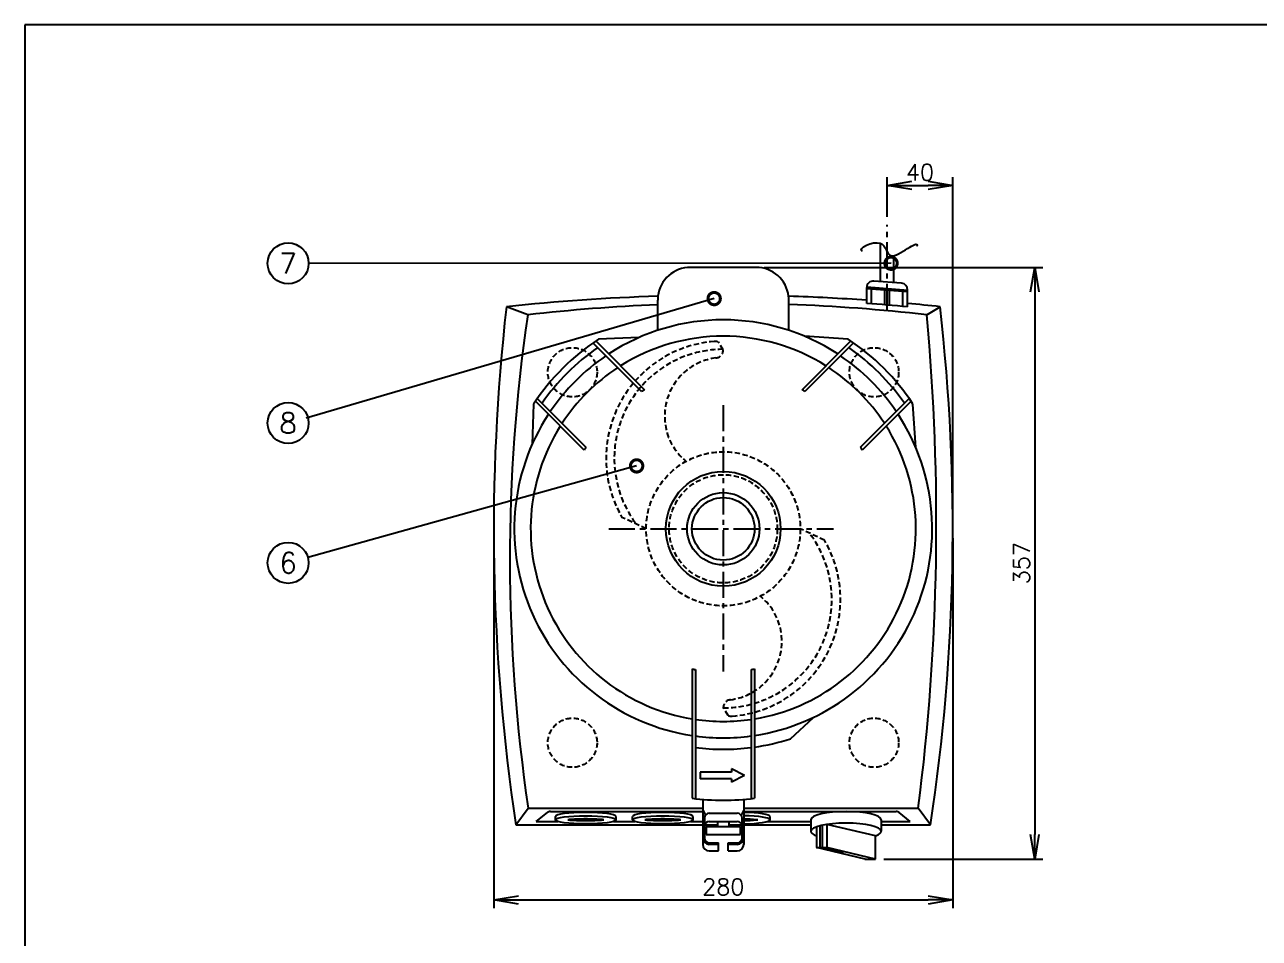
# Model space of a CAD drawing. Extents: x 115 to 2025, y 0 to 1377.
# Drawn here: x 115 to 868, y 819 to 1377 of the extents above; entities that cross this region are included whole.
import ezdxf
from ezdxf.enums import TextEntityAlignment as Align

# ---------------------------------------------------------------- set-up
doc = ezdxf.new("R2010")
doc.units = 0
doc.header["$LTSCALE"] = 0.5
doc.header["$PDMODE"] = 3
doc.linetypes.add('CENTER', pattern=[50.8, 31.75, -6.35, 6.35, -6.35])
doc.linetypes.add('HIDDEN', pattern=[9.525, 6.35, -3.175])
doc.layers.get('0').update_dxf_attribs({"linetype": 'CONTINUOUS'})
doc.layers.get('DEFPOINTS').update_dxf_attribs({"linetype": 'CONTINUOUS'})
for name, color, linetype in [('DANMEN', 7, 'CONTINUOUS'), ('KIKI-2D2', 7, 'CONTINUOUS'), ('SUNPOU', 7, 'CONTINUOUS'), ('WAKU', 7, 'CONTINUOUS')]:
    doc.layers.add(name, color=color, linetype=linetype)
doc.styles.get("Standard").update_dxf_attribs({"font": 'ROMANS', "bigfont": 'EXTFONT.shx'})
doc.dimstyles.get("Standard").update_dxf_attribs({"dimscale": 5, "dimtxt": 2, "dimasz": 3, "dimexe": 1, "dimexo": 1, "dimgap": 0.6, "dimtad": 3, "dimdec": 0, "dimzin": 0, "dimdsep": 46, "dimtxsty": 'STANDARD', "dimblk1": 'OPEN', "dimblk2": 'OPEN', "dimsah": 1, "dimcen": 1.5, "dimadec": 0, "dimazin": 0, "dimtfac": 1, "dimtdec": 0, "dimtmove": 0, "dimatfit": 0, "dimldrblk": 'DOTSMALL', "dimfxl": 1, "dimtvp": 1, "dimtolj": 1, "dimtzin": 0, "dimarcsym": 0})

# ---------------------------------------------------------------- blocks, each defined once
blk = doc.blocks.new('_DotSmall')
at = {"color": 0, "linetype": 'ByBlock', "const_width": 0.5}
blk.add_lwpolyline([(-0.0625, 0, 1), (0.0625, 0, 1)], format="xyb", close=True, dxfattribs=at)
blk = doc.blocks.new('_OPEN')
at = {"color": 0, "linetype": 'ByBlock'}
for p, q in [((-1, 0.167), (0, 0)), ((0, 0), (-1, -0.167)), ((0, 0), (-1, 0))]:
    blk.add_line(p, q, dxfattribs=at)
blk = doc.blocks.new('*D3')
at = {"layer": 'DEFPOINTS', "color": 0}
for p in [(561.18, 1228.73), (634.14, 867.81), (731.18, 867.81)]:
    blk.add_point(p, dxfattribs=at)
at = {"layer": 'SUNPOU', "color": 0, "lineweight": -2}
for p, q in [((566.18, 1228.73), (736.18, 1228.73)), ((731.18, 1213.73), (731.18, 882.81)), ((639.14, 867.81), (736.18, 867.81))]:
    blk.add_line(p, q, dxfattribs=at)
at = {"layer": 'SUNPOU', "color": 0, "lineweight": -2, "xscale": 15, "yscale": 15, "zscale": 15}
for p, rotation in [((731.18, 1228.73), 90), ((731.18, 867.81), 270)]:
    blk.add_blockref('_OPEN', p, dxfattribs=dict(at, rotation=rotation))
at = {"layer": 'SUNPOU', "color": 0, "insert": (723.18, 1048.27), "char_height": 10, "attachment_point": 5, "rotation": 90}
blk.add_mtext('\\A1;357', dxfattribs=at)
blk = doc.blocks.new('*D4')
at = {"layer": 'DEFPOINTS', "color": 0}
for p in [(401.18, 1068.55), (681.18, 1068.55), (681.18, 842.81)]:
    blk.add_point(p, dxfattribs=at)
at = {"layer": 'SUNPOU', "color": 0, "lineweight": -2}
for p, q in [((401.18, 1063.55), (401.18, 837.81)), ((681.18, 1063.55), (681.18, 837.81)), ((416.18, 842.81), (666.18, 842.81))]:
    blk.add_line(p, q, dxfattribs=at)
at = {"layer": 'SUNPOU', "color": 0, "lineweight": -2, "xscale": 15, "yscale": 15, "zscale": 15, "rotation": 180}
blk.add_blockref('_OPEN', (401.18, 842.81), dxfattribs=at)
at = {"layer": 'SUNPOU', "color": 0, "lineweight": -2, "xscale": 15, "yscale": 15, "zscale": 15}
blk.add_blockref('_OPEN', (681.18, 842.81), dxfattribs=at)
at = {"layer": 'SUNPOU', "color": 0, "insert": (541.18, 850.81), "char_height": 10, "attachment_point": 5}
blk.add_mtext('\\A1;280', dxfattribs=at)
blk = doc.blocks.new('*D5')
at = {"layer": 'DEFPOINTS', "color": 0}
for p in [(681.18, 1278.73), (641.18, 1254.6), (681.18, 1068.55)]:
    blk.add_point(p, dxfattribs=at)
at = {"layer": 'SUNPOU', "color": 0, "lineweight": -2}
for p, q in [((641.18, 1259.6), (641.18, 1283.73)), ((681.18, 1073.55), (681.18, 1283.73)), ((656.18, 1278.73), (666.18, 1278.73))]:
    blk.add_line(p, q, dxfattribs=at)
at = {"layer": 'SUNPOU', "color": 0, "lineweight": -2, "xscale": 15, "yscale": 15, "zscale": 15, "rotation": 180}
blk.add_blockref('_OPEN', (641.18, 1278.73), dxfattribs=at)
at = {"layer": 'SUNPOU', "color": 0, "lineweight": -2, "xscale": 15, "yscale": 15, "zscale": 15}
blk.add_blockref('_OPEN', (681.18, 1278.73), dxfattribs=at)
at = {"layer": 'SUNPOU', "color": 0, "insert": (661.18, 1286.73), "char_height": 10, "attachment_point": 5}
blk.add_mtext('\\A1;40', dxfattribs=at)

msp = doc.modelspace()

# ---------------------------------------------------------------- linework, layer by layer
at = {"layer": 'DANMEN', "color": 2, "linetype": 'HIDDEN'}
for p, q in [((541.18, 1178.47), (538.18, 1183.09)), ((494.18, 1069.23), (479.4, 1076.23)), ((602.95, 1062.23), (588.18, 1069.23)), ((544.18, 955.36), (541.18, 959.98))]:
    msp.add_line(p, q, dxfattribs=at)
at = {"layer": 'DANMEN', "color": 4, "linetype": 'HIDDEN'}
for centre in [(449.18, 1164.73), (633.18, 1164.73), (449.18, 938.73), (633.18, 938.73)]:
    msp.add_circle(centre, 15, dxfattribs=at)
at = {"layer": 'DANMEN', "color": 2, "linetype": 'HIDDEN'}
for radius in [47, 33]:
    msp.add_circle((541.18, 1069.23), radius, dxfattribs=at)
for centre, radius, start, end in [((541.18, 1112.23), 71.5, 94.36874, 210.2316), ((536.11, 1178.47), 5.06, 65.96901, 94.36874), ((541.18, 1112.23), 66.5, 90.14194, 217.14304), ((536.11, 1178.47), 5.06, 277.12362, 0), ((541.18, 1137.98), 35.75, 97.12362, 230.54781), ((541.18, 1026.23), 66.25, 270, 37.56799), ((541.18, 1026.23), 71.5, 274.36874, 30.2316), ((541.18, 1000.48), 35.75, 277.12362, 50.54781), ((546.24, 959.98), 5.06, 97.12362, 180), ((546.24, 959.98), 5.06, 245.96901, 274.36874)]:
    msp.add_arc(centre, radius, start, end, dxfattribs=at)
at = {"layer": 'KIKI-2D2', "color": 2, "linetype": 'CENTER'}
for p, q in [((641.18, 1202.79), (641.18, 1254.6)), ((541.18, 1144.61), (541.18, 982.26)), ((471.3, 1069.23), (608.46, 1069.23))]:
    msp.add_line(p, q, dxfattribs=at)
at = {"layer": 'KIKI-2D2', "color": 2}
for p, q in [((637.18, 1220.02), (637.18, 1243.38)), ((645.18, 1219.39), (645.18, 1235.94)), ((649.99, 1219), (632.99, 1220.36)), ((628.68, 1206.66), (628.68, 1216.37)), ((653.68, 1213.7), (628.68, 1215.69)), ((653.76, 1214.69), (628.76, 1216.68)), ((631.68, 1206.45), (631.68, 1215.45)), ((639.68, 1205.84), (639.68, 1214.81)), ((642.68, 1205.6), (642.68, 1214.57)), ((650.68, 1204.93), (650.68, 1213.93)), ((653.68, 1204.66), (653.68, 1215.02)), ((501.18, 1190.29), (501.18, 1208.73)), ((581.18, 1190.29), (581.18, 1208.73)), ((421.89, 1199.73), (408.9, 1204.73)), ((665.35, 1199.73), (673.45, 1204.73)), ((491.32, 1153.02), (461.69, 1182.65)), ((463.37, 1183.8), (493.11, 1154.06)), ((489.62, 1185.84), (465.06, 1184.94)), ((589.24, 1154.06), (618.98, 1183.8)), ((617.29, 1184.94), (590.76, 1186.69)), ((620.66, 1182.65), (591.03, 1153.02)), ((425.46, 1145.34), (424.56, 1120.78)), ((456.34, 1117.29), (426.6, 1147.03)), ((427.75, 1148.71), (457.38, 1119.08)), ((624.97, 1119.08), (654.6, 1148.71)), ((655.75, 1147.03), (626.01, 1117.29)), ((658.64, 1118.81), (656.89, 1145.34)), ((522.18, 983.81), (522.18, 904.82)), ((524.18, 983.39), (524.18, 904.6)), ((558.18, 983.39), (558.18, 904.6)), ((560.18, 983.81), (560.18, 904.82)), ((582.18, 941.13), (596.18, 954.2)), ((546.18, 920.73), (527.18, 920.73)), ((527.18, 920.73), (527.18, 916.73)), ((554.18, 918.73), (546.18, 922.73)), ((546.18, 922.73), (546.18, 920.73)), ((546.18, 916.73), (527.18, 916.73)), ((554.18, 918.73), (546.18, 914.73)), ((546.18, 916.73), (546.18, 914.73)), ((528.68, 904.2), (528.68, 888.73)), ((553.68, 904.2), (553.68, 888.73)), ((414.68, 888.73), (422.18, 898.73)), ((422.18, 898.73), (528.68, 898.73)), ((435.74, 896.73), (528.68, 896.73)), ((528.68, 897.73), (530.28, 894.53)), ((553.68, 897.73), (552.08, 894.53)), ((553.68, 898.73), (660.18, 898.73)), ((553.68, 896.73), (646.61, 896.73)), ((667.68, 888.73), (660.18, 898.73)), ((427.13, 890.73), (433.87, 896.08)), ((427.13, 890.73), (440.3, 890.73)), ((438.76, 891.73), (438.76, 893.73)), ((474.21, 890.73), (487.3, 890.73)), ((475.76, 891.73), (475.76, 893.73)), ((485.76, 891.73), (485.76, 893.73)), ((521.21, 890.73), (528.68, 890.73)), ((522.76, 891.73), (522.76, 893.73)), ((529.68, 892.73), (529.68, 884.23)), ((532.68, 895.73), (549.68, 895.73)), ((532.68, 890.73), (549.68, 890.73)), ((537.68, 890.73), (537.68, 887.73)), ((544.68, 890.73), (544.68, 887.73)), ((552.68, 884.23), (552.68, 892.73)), ((568.21, 890.73), (594.6, 890.73)), ((569.76, 891.73), (569.76, 893.73)), ((594.6, 891.73), (594.6, 888.73)), ((634.14, 882.01), (604.41, 888.92)), ((604.41, 888.92), (604.41, 874.73)), ((637.6, 891.73), (637.6, 888.73)), ((637.6, 890.73), (655.22, 890.73)), ((655.22, 890.73), (648.48, 896.08)), ((529.68, 886.23), (530.68, 886.23)), ((529.85, 888.73), (537.68, 888.73)), ((530.68, 887.73), (530.68, 884.23)), ((530.68, 887.73), (551.68, 887.73)), ((544.68, 888.73), (552.5, 888.73)), ((551.68, 884.23), (551.68, 887.73)), ((551.68, 886.23), (552.68, 886.23)), ((598.05, 887.44), (598.05, 882.01)), ((600.2, 888.09), (600.2, 874.73)), ((601.62, 888.42), (601.62, 874.73)), ((538.18, 876.73), (532.68, 876.73)), ((549.68, 876.73), (544.18, 876.73)), ((598.05, 874.73), (604.41, 874.73)), ((613.1, 871.73), (600.2, 874.73)), ((614.52, 871.73), (601.62, 874.73)), ((634.14, 867.81), (604.41, 874.73)), ((613.1, 871.73), (614.52, 871.73))]:
    msp.add_line(p, q, dxfattribs=at)
at = {"layer": 'KIKI-2D2', "color": 3}
for p, q in [((561.18, 1228.73), (521.18, 1228.73)), ((414.68, 888.73), (528.68, 888.73)), ((528.68, 888.73), (528.68, 876.73)), ((529.68, 884.23), (529.68, 880.73)), ((529.68, 884.23), (530.68, 884.23)), ((530.68, 884.23), (530.68, 882.73)), ((530.68, 882.73), (551.68, 882.73)), ((551.68, 882.73), (551.68, 884.23)), ((551.68, 884.23), (552.68, 884.23)), ((552.68, 880.73), (552.68, 884.23)), ((553.68, 888.73), (594.6, 888.73)), ((553.68, 888.73), (553.68, 876.73)), ((594.6, 888.73), (594.6, 884.73)), ((598.05, 882.01), (598.05, 874.73)), ((634.14, 867.81), (634.14, 882.01)), ((637.6, 888.73), (667.68, 888.73)), ((637.6, 888.73), (637.6, 884.73)), ((532.68, 877.73), (538.18, 877.73)), ((538.18, 872.73), (538.18, 877.73)), ((544.18, 877.73), (549.68, 877.73)), ((544.18, 872.73), (544.18, 877.73)), ((627.78, 867.81), (598.05, 874.73)), ((532.68, 872.73), (538.18, 872.73)), ((544.18, 872.73), (549.68, 872.73)), ((627.64, 867.81), (634.14, 867.81))]:
    msp.add_line(p, q, dxfattribs=at)
at = {"layer": 'KIKI-2D2', "color": 2}
for radius in [35, 22.07, 19.07]:
    msp.add_circle((541.18, 1069.23), radius, dxfattribs=at)
at = {"layer": 'KIKI-2D2', "color": 3}
for centre, radius, start, end in [((521.18, 1208.73), 20, 90, 173.20601), ((561.18, 1208.73), 20, 6.79399, 90), ((541.18, -41.57), 1253.29, 91.82254, 96.05847), ((541.18, -41.57), 1253.29, 85.99657, 88.17746), ((541.18, -41.57), 1253.29, 83.94153, 84.84999), ((1605.54, 1068.55), 1204.36, 173.50763, 188.58689), ((-523.18, 1068.55), 1204.36, 351.41311, 6.49237), ((532.68, 876.73), 4, 180, 270), ((532.68, 880.73), 3, 180, 270), ((549.68, 880.73), 3, 270, 0), ((549.68, 876.73), 4, 270, 0)]:
    msp.add_arc(centre, radius, start, end, dxfattribs=at)
at = {"layer": 'KIKI-2D2', "color": 2}
for centre, radius, start, end in [((632.68, 1216.37), 4, 85.44876, 180), ((649.68, 1215.02), 4, 0, 85.44876), ((543.62, 145.22), 1061.51, 92.29169, 96.58494), ((521.18, 1208.73), 20, 173.20601, 180), ((561.18, 1208.73), 20, 0, 6.79399), ((543.62, 145.22), 1061.51, 83.41506, 87.97258), ((541.18, -41.57), 1251.29, 84.84174, 85.99016), ((1442.93, 1050.19), 1031.93, 171.6677, 188.44001), ((-712.13, 1072.87), 1383.31, 352.76803, 5.26179), ((541.18, 1069.23), 127.5, 56.76638, 123.23362), ((541.18, 1069.23), 138.5, 123.33635, 146.66365), ((541.18, 1069.23), 117.5, 57.78402, 122.21598), ((541.18, 1069.23), 138.5, 33.33635, 56.66365), ((541.18, 1069.23), 134.5, 124.72117, 145.27883), ((541.18, 1069.23), 134.5, 34.72117, 55.27883), ((541.18, 1069.23), 127.5, 124.15018, 145.84982), ((541.18, 1069.23), 117.5, 123.21409, 146.78591), ((541.18, 1069.23), 117.5, 33.21409, 56.78591), ((541.18, 1069.23), 127.5, 34.15018, 55.84982), ((541.18, 1069.23), 97.5, 119.53399, 120.74997), ((541.18, 1069.23), 97.5, 59.25003, 60.46601), ((541.18, 1069.23), 127.5, 146.76638, 261.42988), ((541.18, 1069.23), 127.5, 278.57012, 33.23362), ((541.18, 1069.23), 117.5, 147.78402, 260.69429), ((541.18, 1069.23), 117.5, 279.30571, 32.21598), ((541.18, 1069.23), 97.5, 149.25003, 150.46601), ((541.18, 1069.23), 97.5, 29.53399, 30.74997), ((541.18, 1069.23), 87.5, 257.45873, 258.797), ((541.18, 1069.23), 87.5, 281.203, 282.54127), ((541.18, 1069.23), 117.5, 261.6812, 278.3188), ((541.18, 1069.23), 127.5, 262.33774, 277.66226), ((541.18, 1069.23), 134.5, 262.73873, 277.26127), ((541.18, 1069.23), 134.5, 278.12099, 287.7481), ((541.18, 1069.23), 165.5, 263.4077, 276.5923), ((435.74, 893.73), 3, 90, 128.43906), ((646.61, 893.73), 3, 51.56094, 90), ((532.68, 892.73), 3, 90, 180), ((532.68, 887.73), 3, 90, 180), ((549.68, 892.73), 3, 0, 90), ((549.68, 887.73), 3, 0, 90), ((532.68, 880.73), 4, 180, 270), ((549.68, 880.73), 4, 270, 0)]:
    msp.add_arc(centre, radius, start, end, dxfattribs=at)
for centre, major_axis, ratio, start_param, end_param in [((457.26, 893.73), (-18.5, 0), 0.135135, 3.141593, 6.283185), ((504.26, 893.73), (-18.5, 0), 0.135135, 3.141593, 6.283185), ((616.1, 891.73), (-21.5, 0), 0.232558, 3.141593, 6.283185), ((551.26, 893.73), (-18.5, 0), 0.135135, 3.141593, 4.5812), ((551.26, 891.73), (-18.5, 0), 0.135135, 1.701985, 4.5812), ((616.1, 884.73), (-21.5, 0), 0.232558, 3.141593, 6.283185)]:
    msp.add_ellipse(centre, major_axis=major_axis, ratio=ratio, start_param=start_param, end_param=end_param, dxfattribs=at)
for centre in [(457.26, 891.73), (504.26, 891.73)]:
    msp.add_ellipse(centre, major_axis=(-18.5, 0), ratio=0.135135, dxfattribs=at)
at = {"layer": 'KIKI-2D2', "color": 3}
for start_param, end_param in [(6.283185, 6.857722), (2.567056, 3.141593)]:
    msp.add_ellipse((616.1, 884.73), major_axis=(-21.5, 0), ratio=0.232558, start_param=start_param, end_param=end_param, dxfattribs=at)
at = {"layer": 'KIKI-2D2', "color": 2}
for points, knots in [([(626.06, 1238.33), (622.6, 1240.38), (640.64, 1248.82), (640.77, 1227.46), (660.62, 1246.8), (659.3, 1241.39)], [0, 0, 0, 0, 12.057819, 22.019437, 38.728389, 38.728389, 38.728389, 38.728389]), ([(468.25, 891.73), (467.59, 891.79), (466.88, 891.86), (463.3, 892.13), (460.28, 892.23), (454.23, 892.23), (451.21, 892.13), (447.63, 891.86), (446.92, 891.79), (446.26, 891.73)], [4.055112, 4.055112, 4.055112, 4.055112, 4.18879, 4.18879, 4.712389, 4.712389, 5.235988, 5.235988, 5.369666, 5.369666, 5.369666, 5.369666]), ([(446.26, 891.73), (446.92, 891.66), (447.63, 891.6), (451.21, 891.32), (454.23, 891.23), (460.28, 891.23), (463.3, 891.32), (466.88, 891.6), (467.59, 891.66), (468.25, 891.73)], [0.91352, 0.91352, 0.91352, 0.91352, 1.047198, 1.047198, 1.570796, 1.570796, 2.094395, 2.094395, 2.228073, 2.228073, 2.228073, 2.228073]), ([(515.25, 891.73), (514.59, 891.79), (513.88, 891.86), (510.3, 892.13), (507.28, 892.23), (501.23, 892.23), (498.21, 892.13), (494.63, 891.86), (493.92, 891.79), (493.26, 891.73)], [4.055112, 4.055112, 4.055112, 4.055112, 4.18879, 4.18879, 4.712389, 4.712389, 5.235988, 5.235988, 5.369666, 5.369666, 5.369666, 5.369666]), ([(493.26, 891.73), (493.92, 891.66), (494.63, 891.6), (498.21, 891.32), (501.23, 891.23), (507.28, 891.23), (510.3, 891.32), (513.88, 891.6), (514.59, 891.66), (515.25, 891.73)], [0.91352, 0.91352, 0.91352, 0.91352, 1.047198, 1.047198, 1.570796, 1.570796, 2.094395, 2.094395, 2.228073, 2.228073, 2.228073, 2.228073]), ([(562.25, 891.73), (562.02, 891.75), (561.78, 891.77), (559.09, 892.02), (556.29, 892.16), (553.64, 892.21)], [4.0538378, 4.0538378, 4.0538378, 4.0538378, 4.101331, 4.101331, 4.5812002, 4.5812002, 4.5812002, 4.5812002]), ([(553.64, 891.25), (556.29, 891.29), (559.09, 891.43), (561.78, 891.68), (562.02, 891.7), (562.25, 891.73)], [1.7019851, 1.7019851, 1.7019851, 1.7019851, 2.1818543, 2.1818543, 2.2293475, 2.2293475, 2.2293475, 2.2293475])]:
    msp.add_open_spline(points, degree=3, knots=knots, dxfattribs=at)
at = {"layer": 'SUNPOU'}
for centre in [(275.72, 1231.16), (275.72, 1133.74), (275.72, 1048.46)]:
    msp.add_circle(centre, 12.5, dxfattribs=at)
at = {"layer": 'WAKU', "color": 6}
for p, q in [((2025, 1376.75), (115, 1376.75)), ((115, 1376.75), (115, 0))]:
    msp.add_line(p, q, dxfattribs=at)

# ---------------------------------------------------------------- texts
at = {"layer": 'SUNPOU'}
for s, p in [('7', (275.72, 1231.16)), ('8', (275.72, 1133.74)), ('6', (275.72, 1048.46))]:
    msp.add_text(s, height=12.5, dxfattribs=at).set_placement(p, align=Align.MIDDLE)

# ---------------------------------------------------------------- dimensions: what is measured, and where the dimension line sits
for base, p1, picture, middle in [((681.18, 1278.73), (641.18, 1254.6), '*D5', (661.18, 1286.73)), ((681.18, 842.81), (401.18, 1068.55), '*D4', (541.18, 850.81))]:
    dim = msp.add_linear_dim(base=base, p1=p1, p2=(681.18, 1068.55), dimstyle='STANDARD', dxfattribs=at)
    dim.commit()
    dim.dimension.update_dxf_attribs({"geometry": picture, "text_midpoint": middle})
dim = msp.add_linear_dim(base=(731.18, 867.81), p1=(561.18, 1228.73), p2=(634.14, 867.81), angle=90, text='357', dimstyle='STANDARD', dxfattribs=at)
dim.commit()
dim.dimension.update_dxf_attribs({"geometry": '*D3', "text_midpoint": (723.18, 1048.27)})

# ---------------------------------------------------------------- leaders
for points in [[(643.55, 1231.23), (288.21, 1231.16)], [(535.64, 1209.66), (286.78, 1136.7)], [(488.33, 1107.61), (287.79, 1051.7)]]:
    msp.add_leader(points, dimstyle='STANDARD', dxfattribs=at)

doc.saveas('drawing.dxf')
